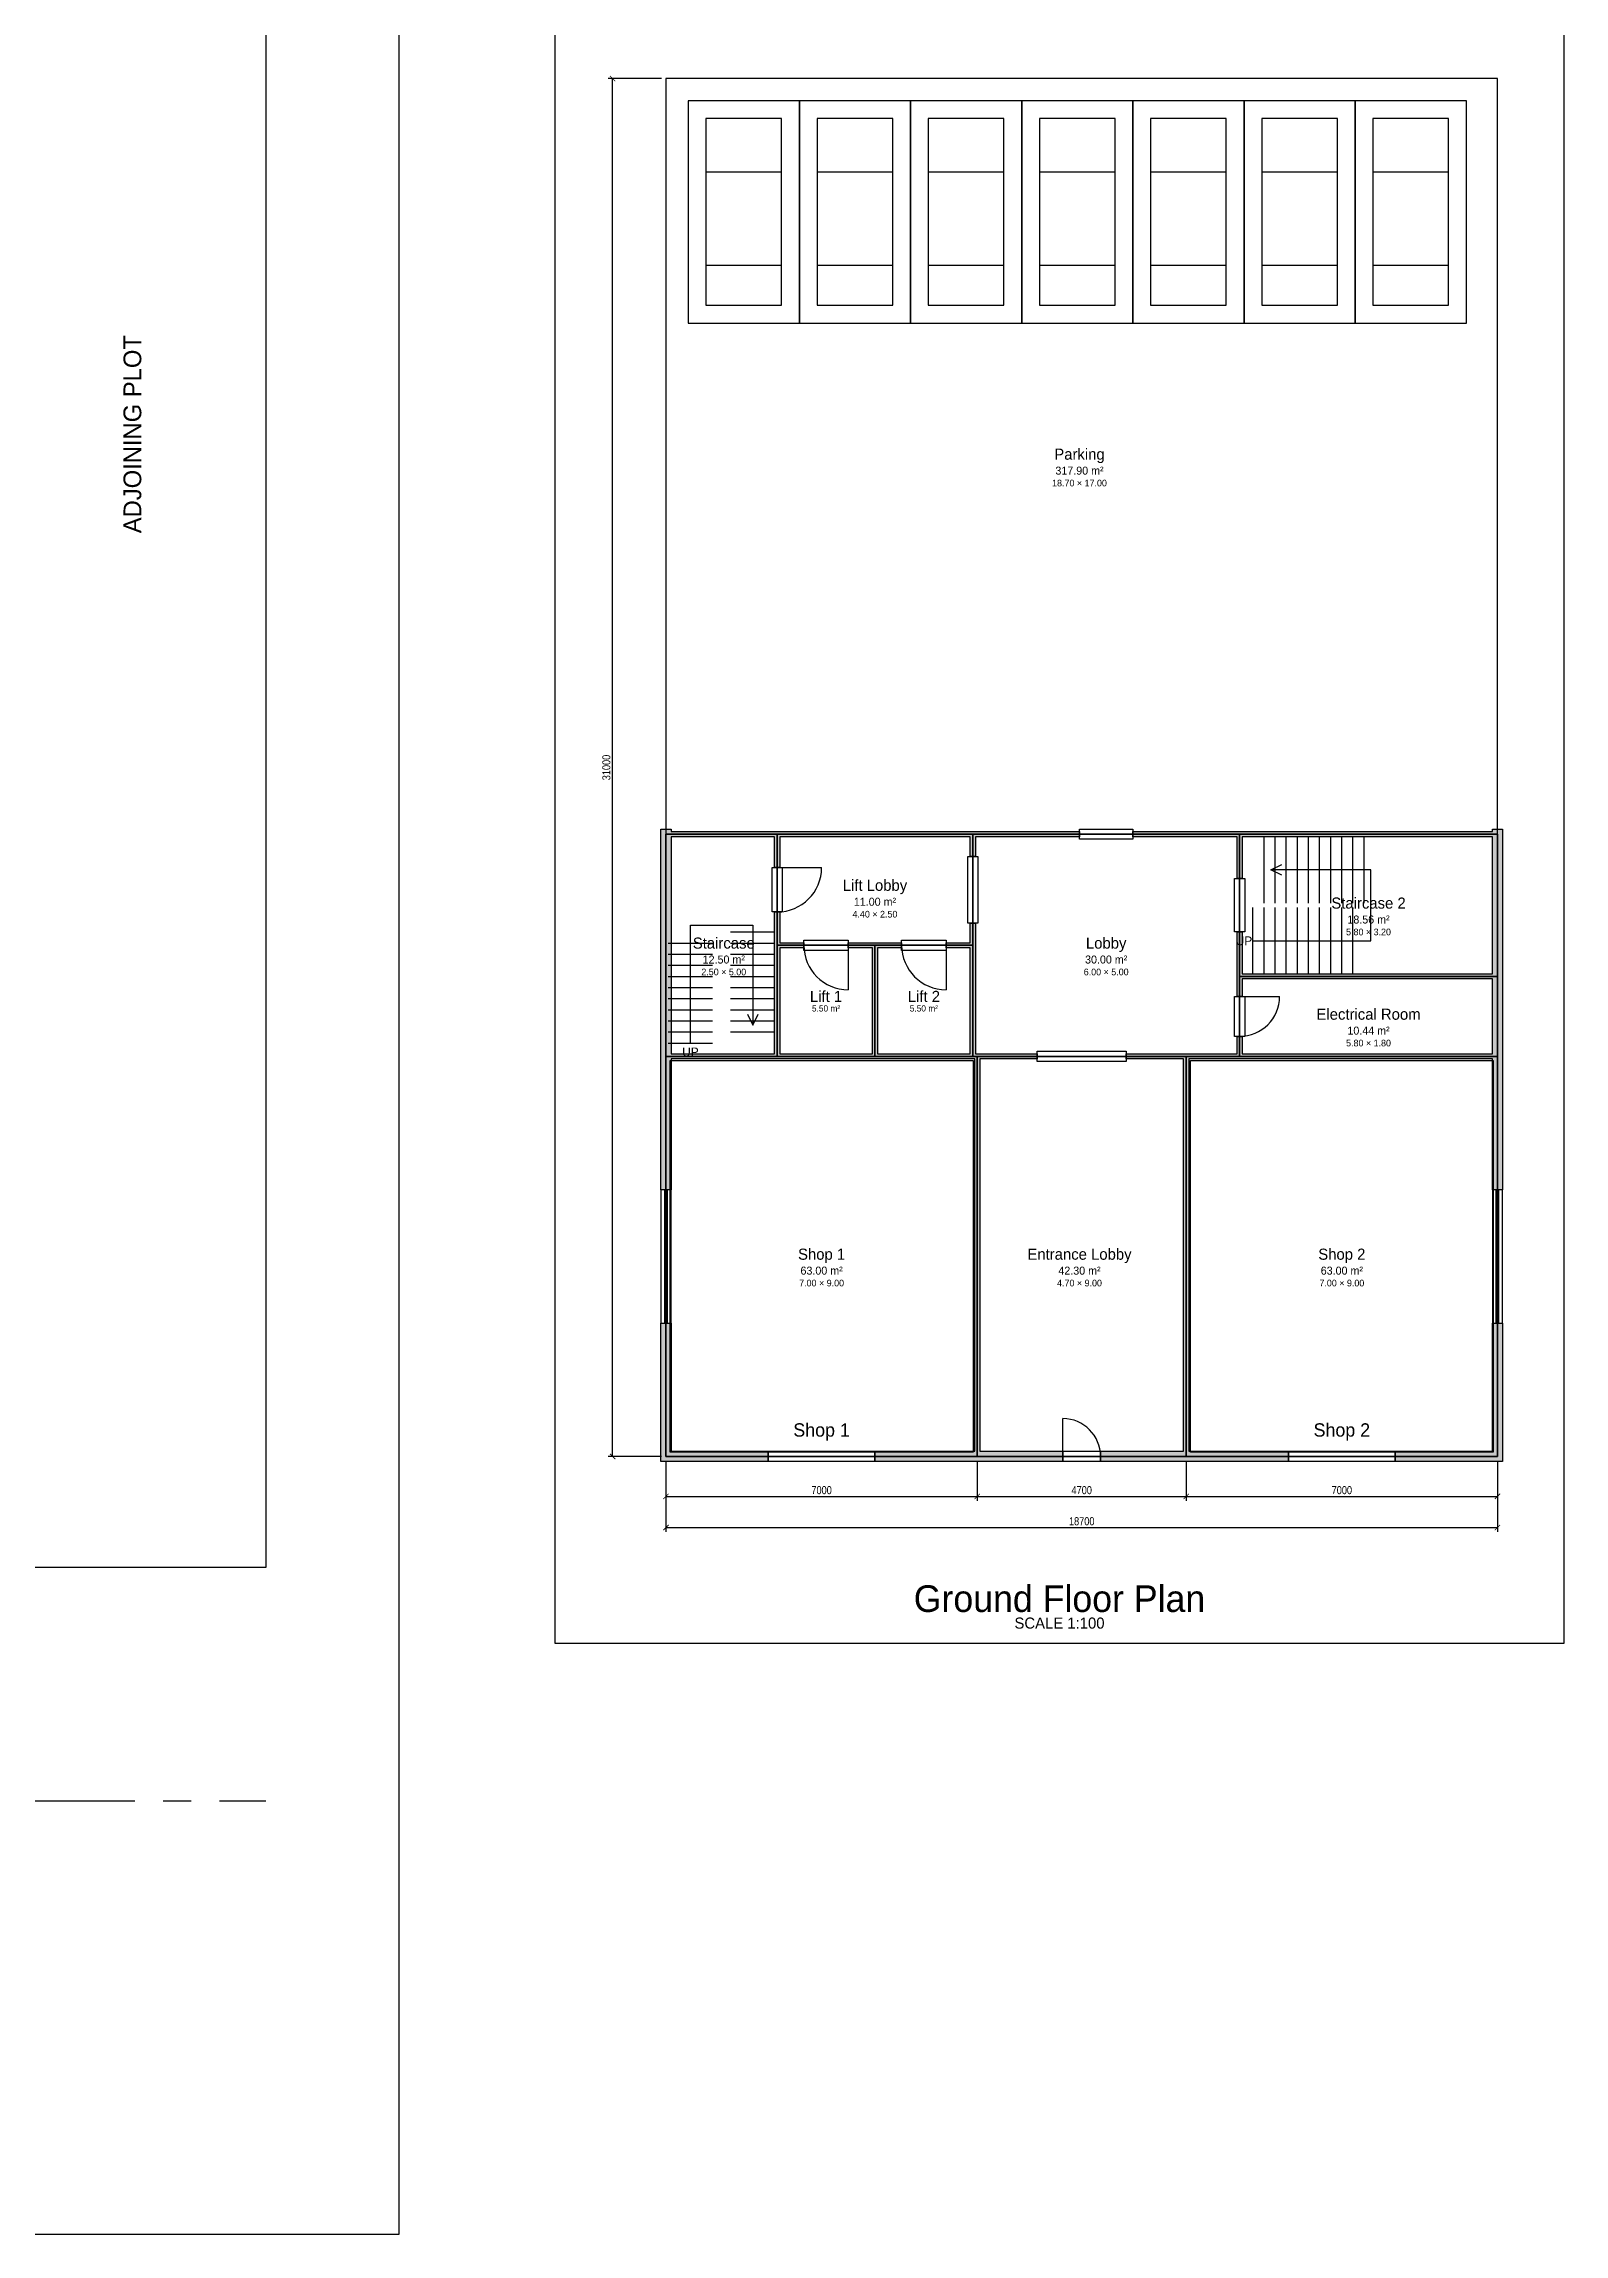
# Model space of a CAD drawing. Header units: metres. Extents: x -9 to 190, y -15 to 60.
# Drawn here: x 51.01 to 85.2, y -15 to 34.28 of the extents above; entities that cross this region are included whole.
import ezdxf
from ezdxf.enums import TextEntityAlignment as Align

# ---------------------------------------------------------------- set-up
doc = ezdxf.new("R2010")
doc.units = ezdxf.units.M
doc.linetypes.add('CENTER', pattern=[5.08, 3.175, -0.635, 0.635, -0.635])
for name, color, linetype in [('ANNO', 7, 'Continuous'), ('CENTRELINE', 1, 'CENTER'), ('DIMENSION', 3, 'Continuous'), ('DOOR-SWING', 2, 'Continuous'), ('FURNITURE', 8, 'Continuous'), ('GLAZING', 4, 'Continuous'), ('HATCH', 8, 'Continuous'), ('TEXT', 7, 'Continuous'), ('TITLE', 7, 'Continuous'), ('WALL', 7, 'Continuous')]:
    doc.layers.add(name, color=color, linetype=linetype)
doc.styles.add('OpenSansCondensed-Light', font='OpenSansCondensed-Light.ttf')
doc.dimstyles.new('EZDXF', dxfattribs={"dimtxt": 0.18, "dimasz": 0.12, "dimexe": 0.1, "dimexo": 0.1, "dimgap": 0.05, "dimtad": 1, "dimdec": 0, "dimlfac": 1000, "dimzin": 12, "dimdsep": 46, "dimtxsty": 'OpenSansCondensed-Light', "dimblk": 'ARCHTICK', "dimcen": 2.5, "dimazin": 3, "dimtfac": 0.5, "dimtmove": 2, "dimatfit": 3})

# ---------------------------------------------------------------- blocks, each defined once
blk = doc.blocks.new('CAR')
for p, q in [((-0.85, 0.9), (0.85, 0.9)), ((-0.85, -1.2), (0.85, -1.2))]:
    blk.add_line(p, q)
for points in [[(-1.25, -2.5), (1.25, -2.5), (1.25, 2.5), (-1.25, 2.5)], [(-0.85, -2.1), (0.85, -2.1), (0.85, 2.1), (-0.85, 2.1)]]:
    blk.add_lwpolyline(points, close=True)
blk = doc.blocks.new('_ARCHTICK')
at = {"color": 0, "linetype": 'BYBLOCK', "const_width": 0.15}
blk.add_lwpolyline([(-0.5, -0.5), (0.5, 0.5)], dxfattribs=at)

msp = doc.modelspace()

# ---------------------------------------------------------------- hatches: boundary and pattern name
at = {"layer": 'HATCH'}
for points in [[(64.885, 11.385), (64.885, 11.5), (64.885, 11.615), (64.885, 16.5), (64.885, 16.615), (65.115, 16.615), (65.115, 16.5575), (67.4425, 16.5575), (67.5, 16.5575), (67.5575, 16.5575), (71.8425, 16.5575), (71.9, 16.5575), (71.9575, 16.5575), (74.3, 16.5575), (74.3, 16.4425), (71.9575, 16.4425), (71.9575, 16), (71.8425, 16), (71.8425, 16.4425), (67.5575, 16.4425), (67.5575, 15.75), (67.4425, 15.75), (67.4425, 16.4425), (65.115, 16.4425), (65.115, 11.615), (65.115, 11.5575), (67.4425, 11.5575), (67.4425, 13.9425), (67.4425, 14), (67.4425, 14.0575), (67.4425, 14.75), (67.5575, 14.75), (67.5575, 14.0575), (68.1, 14.0575), (68.1, 13.9425), (67.5575, 13.9425), (67.5575, 11.5575), (69.6425, 11.5575), (69.6425, 13.9425), (69.1, 13.9425), (69.1, 14.0575), (69.6425, 14.0575), (69.7, 14.0575), (69.7575, 14.0575), (70.3, 14.0575), (70.3, 13.9425), (69.7575, 13.9425), (69.7575, 11.5575), (71.8425, 11.5575), (71.8425, 13.9425), (71.3, 13.9425), (71.3, 14.0575), (71.8425, 14.0575), (71.8425, 14.5), (71.9575, 14.5), (71.9575, 14.0575), (71.9575, 14), (71.9575, 13.9425), (71.9575, 11.5575), (72, 11.5575), (72.0575, 11.5575), (73.35, 11.5575), (73.35, 11.4425), (72.0575, 11.4425), (72.0575, 2.615), (72.115, 2.615), (73.925, 2.615), (73.925, 2.385), (72.115, 2.385), (72, 2.385), (71.885, 2.385), (69.7, 2.385), (69.7, 2.615), (71.885, 2.615), (71.9425, 2.615), (71.9425, 11.4425), (71.9, 11.4425), (71.8425, 11.4425), (69.7575, 11.4425), (69.7, 11.4425), (69.6425, 11.4425), (67.5575, 11.4425), (67.5, 11.4425), (67.4425, 11.4425), (65.115, 11.4425), (65.115, 11.385), (65.115, 8.5), (64.885, 8.5)], [(77.8425, 16.5575), (77.9, 16.5575), (77.9575, 16.5575), (83.585, 16.5575), (83.585, 16.615), (83.815, 16.615), (83.815, 13.415), (83.815, 13.3), (83.815, 13.185), (83.815, 11.615), (83.815, 11.5), (83.815, 11.385), (83.815, 8.5), (83.585, 8.5), (83.585, 11.385), (83.585, 11.4425), (77.9575, 11.4425), (77.9, 11.4425), (77.8425, 11.4425), (76.7575, 11.4425), (76.7575, 2.615), (76.815, 2.615), (79, 2.615), (79, 2.385), (76.815, 2.385), (76.7, 2.385), (76.585, 2.385), (74.775, 2.385), (74.775, 2.615), (76.585, 2.615), (76.6425, 2.615), (76.6425, 11.4425), (75.35, 11.4425), (75.35, 11.5575), (76.6425, 11.5575), (76.7, 11.5575), (76.7575, 11.5575), (77.8425, 11.5575), (77.8425, 11.95), (77.9575, 11.95), (77.9575, 11.5575), (83.585, 11.5575), (83.585, 11.615), (83.585, 13.185), (83.585, 13.2425), (77.9575, 13.2425), (77.9575, 12.85), (77.8425, 12.85), (77.8425, 13.2425), (77.8425, 13.3), (77.8425, 13.3575), (77.8425, 14.3), (77.9575, 14.3), (77.9575, 13.3575), (83.585, 13.3575), (83.585, 13.415), (83.585, 16.4425), (77.9575, 16.4425), (77.9575, 15.5), (77.8425, 15.5), (77.8425, 16.4425), (75.5, 16.4425), (75.5, 16.5575)], [(64.885, 2.385), (64.885, 2.615), (64.885, 5.5), (65.115, 5.5), (65.115, 2.615), (67.3, 2.615), (67.3, 2.385), (65.115, 2.385), (65, 2.385)], [(83.815, 2.615), (83.815, 2.5), (83.815, 2.385), (83.585, 2.385), (81.4, 2.385), (81.4, 2.615), (83.585, 2.615), (83.585, 5.5), (83.815, 5.5)]]:
    msp.add_hatch(color=8, dxfattribs=at).paths.add_polyline_path(points)

# ---------------------------------------------------------------- linework, layer by layer
at = {"layer": '_Carpet area'}
for points in [[(65.0949, 2.5949), (65.0949, 11.4051), (71.9051, 11.4051), (71.9051, 2.5949)], [(76.7949, 2.5949), (76.7949, 11.4051), (83.6051, 11.4051), (83.6051, 2.5949)]]:
    msp.add_lwpolyline(points, close=True, dxfattribs=at)
at = {"layer": '_CommFSI'}
for points in [[(65, 11.5), (72, 11.5), (72, 2.5), (65, 2.5)], [(76.7, 11.5), (83.7, 11.5), (83.7, 2.5), (76.7, 2.5)]]:
    msp.add_lwpolyline(points, close=True, dxfattribs=at)
at = {"layer": '_Door'}
for points in [[(75.5, 16.385), (74.3, 16.385), (74.3, 16.615), (75.5, 16.615)], [(71.785, 14.5), (71.785, 16), (72.015, 16), (72.015, 14.5)], [(67.615, 15.75), (67.615, 14.75), (67.385, 14.75), (67.385, 15.75)], [(78.015, 15.5), (78.015, 14.3), (77.785, 14.3), (77.785, 15.5)], [(69.1, 13.885), (68.1, 13.885), (68.1, 14.115), (69.1, 14.115)], [(71.3, 13.885), (70.3, 13.885), (70.3, 14.115), (71.3, 14.115)], [(78.015, 12.85), (78.015, 11.95), (77.785, 11.95), (77.785, 12.85)], [(75.35, 11.385), (73.35, 11.385), (73.35, 11.615), (75.35, 11.615)], [(67.3, 2.615), (69.7, 2.615), (69.7, 2.385), (67.3, 2.385)], [(73.925, 2.615), (74.775, 2.615), (74.775, 2.385), (73.925, 2.385)], [(79, 2.615), (81.4, 2.615), (81.4, 2.385), (79, 2.385)]]:
    msp.add_lwpolyline(points, close=True, dxfattribs=at)
at = {"layer": '_Floor'}
msp.add_lwpolyline([(62.5, -1.7), (85.2, -1.7), (85.2, 35), (62.5, 35)], close=True, dxfattribs=at)
at = {"layer": '_Parking'}
for points in [[(68, 28), (68, 33), (65.5, 33), (65.5, 28)], [(70.5, 28), (70.5, 33), (68, 33), (68, 28)], [(73, 28), (73, 33), (70.5, 33), (70.5, 28)], [(75.5, 28), (75.5, 33), (73, 33), (73, 28)], [(78, 28), (78, 33), (75.5, 33), (75.5, 28)], [(80.5, 28), (80.5, 33), (78, 33), (78, 28)], [(83, 28), (83, 33), (80.5, 33), (80.5, 28)]]:
    msp.add_lwpolyline(points, close=True, dxfattribs=at)
at = {"layer": '_ResiFSI'}
msp.add_lwpolyline([(76.7, 2.5), (72, 2.5), (72, 11.5), (71.9, 11.5), (69.7, 11.5), (67.5, 11.5), (65, 11.5), (65, 16.5), (67.5, 16.5), (71.9, 16.5), (77.9, 16.5), (83.7, 16.5), (83.7, 13.3), (83.7, 11.5), (77.9, 11.5), (76.7, 11.5)], close=True, dxfattribs=at)
at = {"layer": '_Room'}
for points in [[(65, 16.5), (83.7, 16.5), (83.7, 33.5), (65, 33.5)], [(65, 11.5), (67.5, 11.5), (67.5, 16.5), (65, 16.5)], [(67.5, 14), (71.9, 14), (71.9, 16.5), (67.5, 16.5)], [(71.9, 11.5), (77.9, 11.5), (77.9, 16.5), (71.9, 16.5)], [(77.9, 13.3), (83.7, 13.3), (83.7, 16.5), (77.9, 16.5)], [(67.5, 11.5), (69.7, 11.5), (69.7, 14), (67.5, 14)], [(69.7, 11.5), (71.9, 11.5), (71.9, 14), (69.7, 14)], [(77.9, 11.5), (83.7, 11.5), (83.7, 13.3), (77.9, 13.3)], [(65, 2.5), (72, 2.5), (72, 11.5), (65, 11.5)], [(72, 2.5), (76.7, 2.5), (76.7, 11.5), (72, 11.5)], [(76.7, 2.5), (83.7, 2.5), (83.7, 11.5), (76.7, 11.5)]]:
    msp.add_lwpolyline(points, close=True, dxfattribs=at)
at = {"layer": '_Site Plan'}
msp.add_lwpolyline([(59, -15), (59, 60), (-9, 60), (-9, -15)], close=True, dxfattribs=at)
at = {"layer": '_Staircase'}
for points in [[(65, 11.5), (67.5, 11.5), (67.5, 16.5), (65, 16.5)], [(77.9, 13.3), (83.7, 13.3), (83.7, 16.5), (77.9, 16.5)]]:
    msp.add_lwpolyline(points, close=True, dxfattribs=at)
for points in [[(78.45, 14.95), (78.45, 16.45)], [(78.7, 14.95), (78.7, 16.45)], [(78.95, 14.95), (78.95, 16.45)], [(79.2, 14.95), (79.2, 16.45)], [(79.45, 14.95), (79.45, 16.45)], [(79.7, 14.95), (79.7, 16.45)], [(79.95, 14.95), (79.95, 16.45)], [(80.2, 14.95), (80.2, 16.45)], [(80.45, 14.95), (80.45, 16.45)], [(80.7, 14.95), (80.7, 16.45)], [(78.2, 13.35), (78.2, 14.85)], [(78.45, 13.35), (78.45, 14.85)], [(78.7, 13.35), (78.7, 14.85)], [(78.95, 13.35), (78.95, 14.85)], [(79.2, 13.35), (79.2, 14.85)], [(79.45, 13.35), (79.45, 14.85)], [(79.7, 13.35), (79.7, 14.85)], [(79.95, 13.35), (79.95, 14.85)], [(80.2, 13.35), (80.2, 14.85)], [(80.45, 13.35), (80.45, 14.85)], [(66.45, 14.3), (67.45, 14.3)], [(65.05, 14.05), (66.05, 14.05)], [(65.05, 13.8), (66.05, 13.8)], [(66.45, 14.05), (67.45, 14.05)], [(66.45, 13.8), (67.45, 13.8)], [(65.05, 13.55), (66.05, 13.55)], [(66.45, 13.55), (67.45, 13.55)], [(65.05, 13.3), (66.05, 13.3)], [(65.05, 13.05), (66.05, 13.05)], [(66.45, 13.3), (67.45, 13.3)], [(66.45, 13.05), (67.45, 13.05)], [(65.05, 12.8), (66.05, 12.8)], [(65.05, 12.55), (66.05, 12.55)], [(66.45, 12.8), (67.45, 12.8)], [(66.45, 12.55), (67.45, 12.55)], [(65.05, 12.3), (66.05, 12.3)], [(65.05, 12.05), (66.05, 12.05)], [(66.45, 12.3), (67.45, 12.3)], [(66.45, 12.05), (67.45, 12.05)], [(65.05, 11.8), (66.05, 11.8)]]:
    msp.add_lwpolyline(points, dxfattribs=at)
at = {"layer": '_Window'}
for points in [[(64.885, 8.5), (64.885, 5.5), (65.115, 5.5), (65.115, 8.5)], [(83.815, 5.5), (83.815, 8.5), (83.585, 8.5), (83.585, 5.5)]]:
    msp.add_lwpolyline(points, close=True, dxfattribs=at)
at = {"layer": 'ANNO'}
msp.add_lwpolyline([(50, 0), (50, 51), (56, 51), (56, 0)], close=True, dxfattribs=at)
for points in [[(78.85, 15.58), (78.6, 15.7), (78.85, 15.82)], [(78.2, 14.1), (80.85, 14.1), (80.85, 15.7), (78.6, 15.7)], [(65.55, 11.8), (65.55, 14.45), (66.95, 14.45), (66.95, 12.2)], [(66.83, 12.45), (66.95, 12.2), (67.07, 12.45)]]:
    msp.add_lwpolyline(points, dxfattribs=at)
at = {"layer": 'CENTRELINE'}
msp.add_line((-6, -5.25), (56, -5.25), dxfattribs=at)
at = {"layer": 'DOOR-SWING'}
for p, q in [((67.5, 15.75), (68.5, 15.75)), ((69.1, 14), (69.1, 13)), ((71.3, 14), (71.3, 13)), ((77.9, 12.85), (78.8, 12.85)), ((73.925, 2.5), (73.925, 3.35))]:
    msp.add_line(p, q, dxfattribs=at)
for centre, radius, start, end in [((67.5, 15.75), 1, -90, 0), ((69.1, 14), 1, 180, -90), ((71.3, 14), 1, 180, -90), ((77.9, 12.85), 0.9, -90, 0), ((73.925, 2.5), 0.85, 0, 90)]:
    msp.add_arc(centre, radius, start, end, dxfattribs=at)
at = {"layer": 'GLAZING'}
for p, q in [((64.97, 8.5), (64.97, 5.5)), ((65.03, 8.5), (65.03, 5.5)), ((83.67, 5.5), (83.67, 8.5)), ((83.73, 5.5), (83.73, 8.5))]:
    msp.add_line(p, q, dxfattribs=at)
at = {"layer": 'WALL'}
for points in [[(64.885, 11.385), (64.885, 11.5), (64.885, 11.615), (64.885, 16.5), (64.885, 16.615), (65.115, 16.615), (65.115, 16.5575), (67.4425, 16.5575), (67.5, 16.5575), (67.5575, 16.5575), (71.8425, 16.5575), (71.9, 16.5575), (71.9575, 16.5575), (74.3, 16.5575), (74.3, 16.4425), (71.9575, 16.4425), (71.9575, 16), (71.8425, 16), (71.8425, 16.4425), (67.5575, 16.4425), (67.5575, 15.75), (67.4425, 15.75), (67.4425, 16.4425), (65.115, 16.4425), (65.115, 11.615), (65.115, 11.5575), (67.4425, 11.5575), (67.4425, 13.9425), (67.4425, 14), (67.4425, 14.0575), (67.4425, 14.75), (67.5575, 14.75), (67.5575, 14.0575), (68.1, 14.0575), (68.1, 13.9425), (67.5575, 13.9425), (67.5575, 11.5575), (69.6425, 11.5575), (69.6425, 13.9425), (69.1, 13.9425), (69.1, 14.0575), (69.6425, 14.0575), (69.7, 14.0575), (69.7575, 14.0575), (70.3, 14.0575), (70.3, 13.9425), (69.7575, 13.9425), (69.7575, 11.5575), (71.8425, 11.5575), (71.8425, 13.9425), (71.3, 13.9425), (71.3, 14.0575), (71.8425, 14.0575), (71.8425, 14.5), (71.9575, 14.5), (71.9575, 14.0575), (71.9575, 14), (71.9575, 13.9425), (71.9575, 11.5575), (72, 11.5575), (72.0575, 11.5575), (73.35, 11.5575), (73.35, 11.4425), (72.0575, 11.4425), (72.0575, 2.615), (72.115, 2.615), (73.925, 2.615), (73.925, 2.385), (72.115, 2.385), (72, 2.385), (71.885, 2.385), (69.7, 2.385), (69.7, 2.615), (71.885, 2.615), (71.9425, 2.615), (71.9425, 11.4425), (71.9, 11.4425), (71.8425, 11.4425), (69.7575, 11.4425), (69.7, 11.4425), (69.6425, 11.4425), (67.5575, 11.4425), (67.5, 11.4425), (67.4425, 11.4425), (65.115, 11.4425), (65.115, 11.385), (65.115, 8.5), (64.885, 8.5)], [(77.8425, 16.5575), (77.9, 16.5575), (77.9575, 16.5575), (83.585, 16.5575), (83.585, 16.615), (83.815, 16.615), (83.815, 13.415), (83.815, 13.3), (83.815, 13.185), (83.815, 11.615), (83.815, 11.5), (83.815, 11.385), (83.815, 8.5), (83.585, 8.5), (83.585, 11.385), (83.585, 11.4425), (77.9575, 11.4425), (77.9, 11.4425), (77.8425, 11.4425), (76.7575, 11.4425), (76.7575, 2.615), (76.815, 2.615), (79, 2.615), (79, 2.385), (76.815, 2.385), (76.7, 2.385), (76.585, 2.385), (74.775, 2.385), (74.775, 2.615), (76.585, 2.615), (76.6425, 2.615), (76.6425, 11.4425), (75.35, 11.4425), (75.35, 11.5575), (76.6425, 11.5575), (76.7, 11.5575), (76.7575, 11.5575), (77.8425, 11.5575), (77.8425, 11.95), (77.9575, 11.95), (77.9575, 11.5575), (83.585, 11.5575), (83.585, 11.615), (83.585, 13.185), (83.585, 13.2425), (77.9575, 13.2425), (77.9575, 12.85), (77.8425, 12.85), (77.8425, 13.2425), (77.8425, 13.3), (77.8425, 13.3575), (77.8425, 14.3), (77.9575, 14.3), (77.9575, 13.3575), (83.585, 13.3575), (83.585, 13.415), (83.585, 16.4425), (77.9575, 16.4425), (77.9575, 15.5), (77.8425, 15.5), (77.8425, 16.4425), (75.5, 16.4425), (75.5, 16.5575)], [(64.885, 2.385), (64.885, 2.615), (64.885, 5.5), (65.115, 5.5), (65.115, 2.615), (67.3, 2.615), (67.3, 2.385), (65.115, 2.385), (65, 2.385)], [(83.815, 2.615), (83.815, 2.5), (83.815, 2.385), (83.585, 2.385), (81.4, 2.385), (81.4, 2.615), (83.585, 2.615), (83.585, 5.5), (83.815, 5.5)]]:
    msp.add_lwpolyline(points, close=True, dxfattribs=at)

# ---------------------------------------------------------------- block references
at = {"layer": 'FURNITURE'}
for p in [(66.75, 30.5), (69.25, 30.5), (71.75, 30.5), (74.25, 30.5), (76.75, 30.5), (79.25, 30.5), (81.75, 30.5)]:
    msp.add_blockref('CAR', p, dxfattribs=at)

# ---------------------------------------------------------------- texts
at = {"layer": '_Carpet area'}
for s, p in [('Shop 1', (68.5, 3.0949)), ('Shop 2', (80.2, 3.0949))]:
    msp.add_text(s, height=0.3, dxfattribs=at).set_placement(p, align=Align.MIDDLE_CENTER)
at = {"layer": '_Floor'}
msp.add_text('Ground Floor Plan', height=0.6, dxfattribs=at).set_placement((73.85, -0.7), align=Align.MIDDLE_CENTER)
at = {"layer": '_Room'}
for s, p in [('Parking', (74.3, 25.05)), ('Lift Lobby', (69.7, 15.35)), ('Staircase 2', (80.8, 14.95)), ('Staircase', (66.3, 14.05)), ('Lobby', (74.9, 14.05)), ('Lift 1', (68.6, 12.85)), ('Lift 2', (70.8, 12.85)), ('Electrical Room', (80.8, 12.45)), ('Shop 1', (68.5, 7.05)), ('Entrance Lobby', (74.3, 7.05)), ('Shop 2', (80.2, 7.05))]:
    msp.add_text(s, height=0.25, dxfattribs=at).set_placement(p, align=Align.MIDDLE_CENTER)
at = {"layer": 'ANNO'}
msp.add_text('ADJOINING PLOT', height=0.4, rotation=90, dxfattribs=at).set_placement((53, 25.5), align=Align.MIDDLE_CENTER)
for p in [(78, 14.1), (65.55, 11.6)]:
    msp.add_text('UP', height=0.2, dxfattribs=at).set_placement(p, align=Align.MIDDLE_CENTER)
at = {"layer": 'TEXT'}
for s, height, p in [('317.90 m²', 0.18, (74.3, 24.68)), ('18.70 × 17.00', 0.15, (74.3, 24.4)), ('11.00 m²', 0.18, (69.7, 14.98)), ('4.40 × 2.50', 0.15, (69.7, 14.7)), ('5.80 × 3.20', 0.15, (80.8, 14.3)), ('18.56 m²', 0.18, (80.8, 14.58)), ('2.50 × 5.00', 0.15, (66.3, 13.4)), ('12.50 m²', 0.18, (66.3, 13.68)), ('6.00 × 5.00', 0.15, (74.9, 13.4)), ('30.00 m²', 0.18, (74.9, 13.68)), ('5.50 m²', 0.14, (68.6, 12.58)), ('5.50 m²', 0.14, (70.8, 12.58)), ('5.80 × 1.80', 0.15, (80.8, 11.8)), ('10.44 m²', 0.18, (80.8, 12.08)), ('7.00 × 9.00', 0.15, (68.5, 6.4)), ('63.00 m²', 0.18, (68.5, 6.68)), ('4.70 × 9.00', 0.15, (74.3, 6.4)), ('42.30 m²', 0.18, (74.3, 6.68)), ('7.00 × 9.00', 0.15, (80.2, 6.4)), ('63.00 m²', 0.18, (80.2, 6.68))]:
    msp.add_text(s, height=height, dxfattribs=at).set_placement(p, align=Align.MIDDLE_CENTER)
at = {"layer": 'TITLE'}
msp.add_text('SCALE 1:100', height=0.25, dxfattribs=at).set_placement((73.85, -1.25), align=Align.MIDDLE_CENTER)

# ---------------------------------------------------------------- dimensions: what is measured, and where the dimension line sits
at = {"layer": 'DIMENSION'}
msp.add_linear_dim(base=(63.8, 2.5), p1=(65, 2.5), p2=(65, 33.5), angle=90, dimstyle='EZDXF', dxfattribs=at).render()
for base, p1, p2 in [((65, 0.9), (65, 2.5), (83.7, 2.5)), ((65, 1.6), (65, 2.5), (72, 2.5)), ((72, 1.6), (72, 2.5), (76.7, 2.5)), ((76.7, 1.6), (76.7, 2.5), (83.7, 2.5))]:
    msp.add_linear_dim(base=base, p1=p1, p2=p2, dimstyle='EZDXF', dxfattribs=at).render()

doc.saveas('drawing.dxf')
